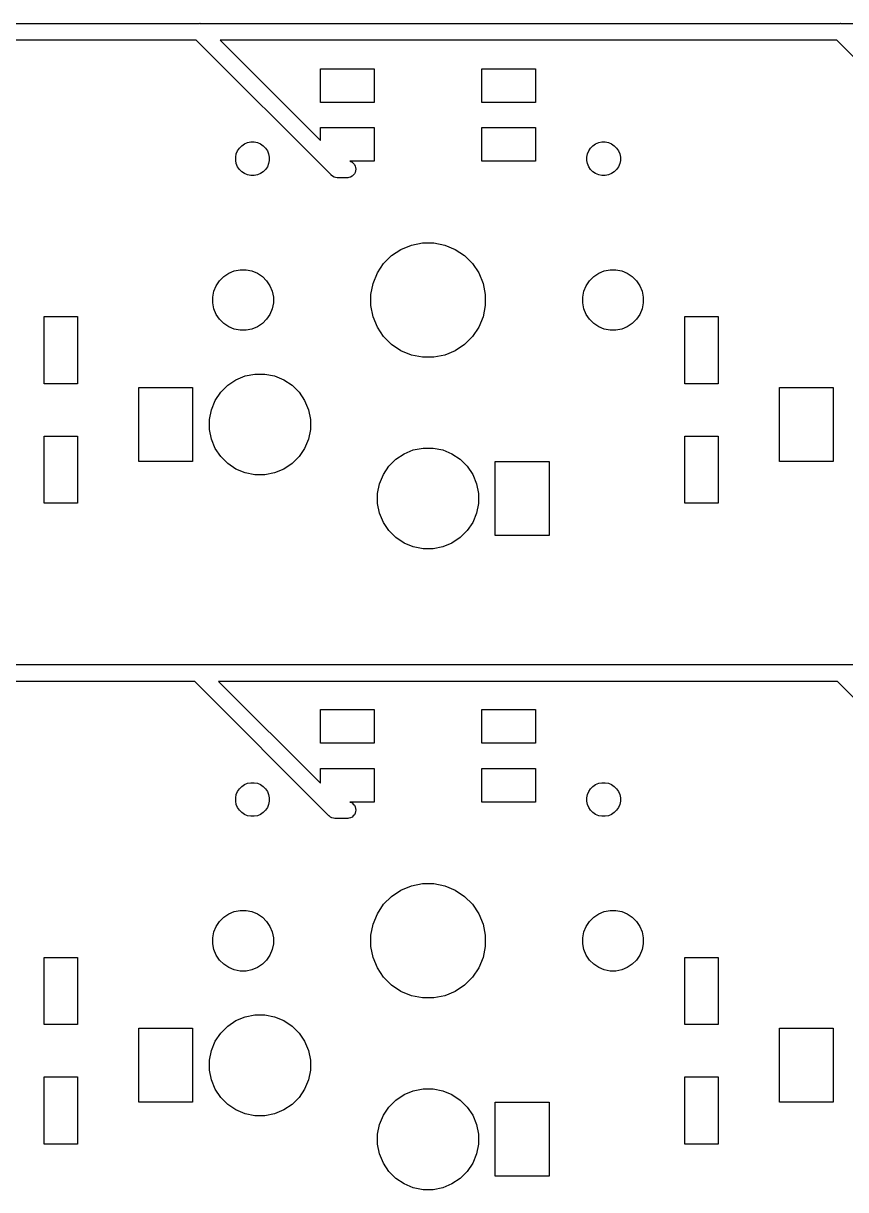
# Model space of a CAD drawing. Extents: x 33 to 239, y -108 to -23.
# Drawn here: x 87.17 to 111.62, y -106.85 to -72.17 of the extents above; entities that cross this region are included whole.
import ezdxf

# ---------------------------------------------------------------- set-up
doc = ezdxf.new("R2010")
doc.units = 0
doc.layers.add('BLACK', color=7, linetype='CONTINUOUS')

msp = doc.modelspace()

# ---------------------------------------------------------------- linework, layer by layer
at = {"layer": 'BLACK', "linetype": 'CONTINUOUS'}
for p, q in [((73.3748, -72.175), (92.4002, -72.175)), ((92.4002, -72.175), (92.4125, -72.1738)), ((92.4125, -72.1738), (92.4248, -72.175)), ((92.4248, -72.175), (111.45, -72.175)), ((111.45, -72.175), (111.462, -72.1738)), ((111.462, -72.1738), (111.475, -72.175)), ((111.475, -72.175), (130.5, -72.175)), ((92.3089, -72.675), (73.9661, -72.675)), ((96.3145, -76.6806), (92.3089, -72.675)), ((111.359, -72.675), (93.0161, -72.675)), ((93.0161, -72.675), (96, -75.6589)), ((115.365, -76.6806), (111.359, -72.675)), ((96, -74.525), (96, -73.525)), ((96, -73.525), (97.6, -73.525)), ((97.6, -73.525), (97.6, -74.525)), ((100.8, -74.525), (100.8, -73.525)), ((100.8, -73.525), (102.4, -73.525)), ((102.4, -73.525), (102.4, -74.525)), ((97.6, -74.525), (96, -74.525)), ((102.4, -74.525), (100.8, -74.525)), ((96, -75.6589), (96, -75.275)), ((96, -75.275), (97.6, -75.275)), ((97.6, -75.275), (97.6, -76.275)), ((100.8, -76.275), (100.8, -75.275)), ((100.8, -75.275), (102.4, -75.275)), ((102.4, -75.275), (102.4, -76.275)), ((93.5369, -75.9632), (93.5916, -75.8813)), ((93.5916, -75.8813), (93.6613, -75.8116)), ((93.6613, -75.8116), (93.7432, -75.7569)), ((93.7432, -75.7569), (93.8342, -75.7192)), ((93.8342, -75.7192), (93.9308, -75.7)), ((93.9308, -75.7), (94.0292, -75.7)), ((94.0292, -75.7), (94.1258, -75.7192)), ((94.1258, -75.7192), (94.2168, -75.7569)), ((94.2168, -75.7569), (94.2987, -75.8116)), ((94.2987, -75.8116), (94.3684, -75.8813)), ((94.3684, -75.8813), (94.4231, -75.9632)), ((103.977, -75.9632), (104.032, -75.8813)), ((104.032, -75.8813), (104.101, -75.8116)), ((104.101, -75.8116), (104.183, -75.7569)), ((104.183, -75.7569), (104.274, -75.7192)), ((104.274, -75.7192), (104.371, -75.7)), ((104.371, -75.7), (104.469, -75.7)), ((104.469, -75.7), (104.566, -75.7192)), ((104.566, -75.7192), (104.657, -75.7569)), ((104.657, -75.7569), (104.739, -75.8116)), ((104.739, -75.8116), (104.808, -75.8813)), ((104.808, -75.8813), (104.863, -75.9632)), ((93.48, -76.1508), (93.4992, -76.0542)), ((93.48, -76.2492), (93.48, -76.1508)), ((93.4992, -76.3458), (93.48, -76.2492)), ((93.4992, -76.0542), (93.5369, -75.9632)), ((94.4231, -75.9632), (94.4608, -76.0542)), ((94.4608, -76.0542), (94.48, -76.1508)), ((94.48, -76.2492), (94.4608, -76.3458)), ((94.48, -76.1508), (94.48, -76.2492)), ((97.6, -76.275), (96.8783, -76.275)), ((96.8783, -76.275), (96.8961, -76.2804)), ((96.8961, -76.2804), (96.9396, -76.3036)), ((102.4, -76.275), (100.8, -76.275)), ((103.92, -76.1508), (103.939, -76.0542)), ((103.92, -76.2492), (103.92, -76.1508)), ((103.939, -76.3458), (103.92, -76.2492)), ((103.939, -76.0542), (103.977, -75.9632)), ((104.863, -75.9632), (104.901, -76.0542)), ((104.901, -76.0542), (104.92, -76.1508)), ((104.92, -76.2492), (104.901, -76.3458)), ((104.92, -76.1508), (104.92, -76.2492)), ((93.5369, -76.4368), (93.4992, -76.3458)), ((93.5916, -76.5187), (93.5369, -76.4368)), ((93.6613, -76.5884), (93.5916, -76.5187)), ((93.7432, -76.6431), (93.6613, -76.5884)), ((94.2987, -76.5884), (94.2168, -76.6431)), ((94.3684, -76.5187), (94.2987, -76.5884)), ((94.4231, -76.4368), (94.3684, -76.5187)), ((94.4608, -76.3458), (94.4231, -76.4368)), ((96.9396, -76.3036), (96.9776, -76.3349)), ((96.9776, -76.3349), (97.0089, -76.3729)), ((97.0089, -76.3729), (97.0321, -76.4164)), ((97.0321, -76.6086), (97.0089, -76.6521)), ((97.0321, -76.4164), (97.0464, -76.4635)), ((97.0464, -76.5615), (97.0321, -76.6086)), ((97.0464, -76.4635), (97.0512, -76.5125)), ((97.0512, -76.5125), (97.0464, -76.5615)), ((103.977, -76.4368), (103.939, -76.3458)), ((104.032, -76.5187), (103.977, -76.4368)), ((104.101, -76.5884), (104.032, -76.5187)), ((104.183, -76.6431), (104.101, -76.5884)), ((104.739, -76.5884), (104.657, -76.6431)), ((104.808, -76.5187), (104.739, -76.5884)), ((104.863, -76.4368), (104.808, -76.5187)), ((104.901, -76.3458), (104.863, -76.4368)), ((93.8342, -76.6808), (93.7432, -76.6431)), ((93.9308, -76.7), (93.8342, -76.6808)), ((94.0292, -76.7), (93.9308, -76.7)), ((94.1258, -76.6808), (94.0292, -76.7)), ((94.2168, -76.6431), (94.1258, -76.6808)), ((96.3224, -76.6901), (96.3145, -76.6806)), ((96.3604, -76.7214), (96.3224, -76.6901)), ((96.4039, -76.7446), (96.3604, -76.7214)), ((96.451, -76.7589), (96.4039, -76.7446)), ((96.5, -76.7637), (96.451, -76.7589)), ((96.5123, -76.7625), (96.5, -76.7637)), ((96.8123, -76.7625), (96.5123, -76.7625)), ((96.849, -76.7589), (96.8123, -76.7625)), ((96.8961, -76.7446), (96.849, -76.7589)), ((96.9396, -76.7214), (96.8961, -76.7446)), ((96.9776, -76.6901), (96.9396, -76.7214)), ((97.0089, -76.6521), (96.9776, -76.6901)), ((104.274, -76.6808), (104.183, -76.6431)), ((104.371, -76.7), (104.274, -76.6808)), ((104.469, -76.7), (104.371, -76.7)), ((104.566, -76.6808), (104.469, -76.7)), ((104.657, -76.6431), (104.566, -76.6808)), ((98.7041, -78.7653), (99.0326, -78.7)), ((99.0326, -78.7), (99.3674, -78.7)), ((99.3674, -78.7), (99.6959, -78.7653)), ((98.1163, -79.0795), (98.3947, -78.8935)), ((98.3947, -78.8935), (98.7041, -78.7653)), ((99.6959, -78.7653), (100.005, -78.8935)), ((100.005, -78.8935), (100.284, -79.0795)), ((97.6935, -79.5947), (97.8795, -79.3163)), ((97.8795, -79.3163), (98.1163, -79.0795)), ((100.284, -79.0795), (100.52, -79.3163)), ((100.52, -79.3163), (100.707, -79.5947)), ((93.0009, -79.8263), (93.1263, -79.7009)), ((93.1263, -79.7009), (93.2737, -79.6024)), ((93.2737, -79.6024), (93.4375, -79.5346)), ((93.4375, -79.5346), (93.6114, -79.5)), ((93.6114, -79.5), (93.7886, -79.5)), ((93.7886, -79.5), (93.9625, -79.5346)), ((93.9625, -79.5346), (94.1263, -79.6024)), ((94.1263, -79.6024), (94.2737, -79.7009)), ((94.2737, -79.7009), (94.3991, -79.8263)), ((97.5653, -79.9041), (97.6935, -79.5947)), ((100.707, -79.5947), (100.835, -79.9041)), ((104.001, -79.8263), (104.126, -79.7009)), ((104.126, -79.7009), (104.274, -79.6024)), ((104.274, -79.6024), (104.437, -79.5346)), ((104.437, -79.5346), (104.611, -79.5)), ((104.611, -79.5), (104.789, -79.5)), ((104.789, -79.5), (104.963, -79.5346)), ((104.963, -79.5346), (105.126, -79.6024)), ((105.126, -79.6024), (105.274, -79.7009)), ((105.274, -79.7009), (105.399, -79.8263)), ((92.8346, -80.1375), (92.9024, -79.9737)), ((92.9024, -79.9737), (93.0009, -79.8263)), ((94.3991, -79.8263), (94.4976, -79.9737)), ((94.4976, -79.9737), (94.5654, -80.1375)), ((97.5, -80.2326), (97.5653, -79.9041)), ((100.835, -79.9041), (100.9, -80.2326)), ((103.835, -80.1375), (103.902, -79.9737)), ((103.902, -79.9737), (104.001, -79.8263)), ((105.399, -79.8263), (105.498, -79.9737)), ((105.498, -79.9737), (105.565, -80.1375)), ((92.8, -80.3114), (92.8346, -80.1375)), ((92.8, -80.4886), (92.8, -80.3114)), ((94.5654, -80.1375), (94.6, -80.3114)), ((94.6, -80.3114), (94.6, -80.4886)), ((97.5, -80.5674), (97.5, -80.2326)), ((100.9, -80.2326), (100.9, -80.5674)), ((103.8, -80.3114), (103.835, -80.1375)), ((103.8, -80.4886), (103.8, -80.3114)), ((105.565, -80.1375), (105.6, -80.3114)), ((105.6, -80.3114), (105.6, -80.4886)), ((92.8346, -80.6625), (92.8, -80.4886)), ((92.9024, -80.8263), (92.8346, -80.6625)), ((94.5654, -80.6625), (94.4976, -80.8263)), ((94.6, -80.4886), (94.5654, -80.6625)), ((97.5653, -80.8959), (97.5, -80.5674)), ((100.9, -80.5674), (100.835, -80.8959)), ((103.835, -80.6625), (103.8, -80.4886)), ((103.902, -80.8263), (103.835, -80.6625)), ((105.565, -80.6625), (105.498, -80.8263)), ((105.6, -80.4886), (105.565, -80.6625)), ((87.7812, -82.8937), (87.7812, -80.8937)), ((87.7812, -80.8937), (88.7812, -80.8937)), ((88.7812, -80.8937), (88.7812, -82.8937)), ((93.0009, -80.9737), (92.9024, -80.8263)), ((93.1263, -81.0991), (93.0009, -80.9737)), ((93.2737, -81.1976), (93.1263, -81.0991)), ((94.2737, -81.0991), (94.1263, -81.1976)), ((94.3991, -80.9737), (94.2737, -81.0991)), ((94.4976, -80.8263), (94.3991, -80.9737)), ((97.6935, -81.2053), (97.5653, -80.8959)), ((100.835, -80.8959), (100.707, -81.2053)), ((104.001, -80.9737), (103.902, -80.8263)), ((104.126, -81.0991), (104.001, -80.9737)), ((104.274, -81.1976), (104.126, -81.0991)), ((105.274, -81.0991), (105.126, -81.1976)), ((105.399, -80.9737), (105.274, -81.0991)), ((105.498, -80.8263), (105.399, -80.9737)), ((106.831, -82.8937), (106.831, -80.8937)), ((106.831, -80.8937), (107.831, -80.8937)), ((107.831, -80.8937), (107.831, -82.8937)), ((93.4375, -81.2654), (93.2737, -81.1976)), ((93.6114, -81.3), (93.4375, -81.2654)), ((93.7886, -81.3), (93.6114, -81.3)), ((93.9625, -81.2654), (93.7886, -81.3)), ((94.1263, -81.1976), (93.9625, -81.2654)), ((97.8795, -81.4837), (97.6935, -81.2053)), ((98.1163, -81.7205), (97.8795, -81.4837)), ((100.52, -81.4837), (100.284, -81.7205)), ((100.707, -81.2053), (100.52, -81.4837)), ((104.437, -81.2654), (104.274, -81.1976)), ((104.611, -81.3), (104.437, -81.2654)), ((104.789, -81.3), (104.611, -81.3)), ((104.963, -81.2654), (104.789, -81.3)), ((105.126, -81.1976), (104.963, -81.2654)), ((98.3947, -81.9065), (98.1163, -81.7205)), ((100.284, -81.7205), (100.005, -81.9065)), ((98.7041, -82.0347), (98.3947, -81.9065)), ((99.0326, -82.1), (98.7041, -82.0347)), ((99.3674, -82.1), (99.0326, -82.1)), ((99.6959, -82.0347), (99.3674, -82.1)), ((100.005, -81.9065), (99.6959, -82.0347)), ((93.2438, -82.9349), (93.4895, -82.7707)), ((93.4895, -82.7707), (93.7625, -82.6576)), ((93.7625, -82.6576), (94.0523, -82.6)), ((94.0523, -82.6), (94.3477, -82.6)), ((94.3477, -82.6), (94.6375, -82.6576)), ((94.6375, -82.6576), (94.9105, -82.7707)), ((94.9105, -82.7707), (95.1562, -82.9349)), ((88.7812, -82.8937), (87.7812, -82.8937)), ((90.6, -85.2), (90.6, -83)), ((90.6, -83), (92.2, -83)), ((92.2, -83), (92.2, -85.2)), ((92.8707, -83.3895), (93.0349, -83.1438)), ((93.0349, -83.1438), (93.2438, -82.9349)), ((95.1562, -82.9349), (95.3651, -83.1438)), ((95.3651, -83.1438), (95.5293, -83.3895)), ((107.831, -82.8937), (106.831, -82.8937)), ((109.65, -85.2), (109.65, -83)), ((109.65, -83), (111.25, -83)), ((111.25, -83), (111.25, -85.2)), ((92.7576, -83.6625), (92.8707, -83.3895)), ((95.5293, -83.3895), (95.6424, -83.6625)), ((92.7, -83.9523), (92.7576, -83.6625)), ((95.6424, -83.6625), (95.7, -83.9523)), ((92.7, -84.2477), (92.7, -83.9523)), ((92.7576, -84.5375), (92.7, -84.2477)), ((95.7, -84.2477), (95.6424, -84.5375)), ((95.7, -83.9523), (95.7, -84.2477)), ((87.7812, -86.4437), (87.7812, -84.4437)), ((87.7812, -84.4437), (88.7812, -84.4437)), ((88.7812, -84.4437), (88.7812, -86.4437)), ((92.8707, -84.8105), (92.7576, -84.5375)), ((95.6424, -84.5375), (95.5293, -84.8105)), ((106.831, -86.4437), (106.831, -84.4437)), ((106.831, -84.4437), (107.831, -84.4437)), ((107.831, -84.4437), (107.831, -86.4437)), ((93.0349, -85.0562), (92.8707, -84.8105)), ((95.5293, -84.8105), (95.3651, -85.0562)), ((98.4895, -84.9707), (98.7625, -84.8576)), ((98.7625, -84.8576), (99.0523, -84.8)), ((99.0523, -84.8), (99.3477, -84.8)), ((99.3477, -84.8), (99.6375, -84.8576)), ((99.6375, -84.8576), (99.9105, -84.9707)), ((92.2, -85.2), (90.6, -85.2)), ((93.2438, -85.2651), (93.0349, -85.0562)), ((93.4895, -85.4293), (93.2438, -85.2651)), ((95.1562, -85.2651), (94.9105, -85.4293)), ((95.3651, -85.0562), (95.1562, -85.2651)), ((98.0349, -85.3438), (98.2438, -85.1349)), ((98.2438, -85.1349), (98.4895, -84.9707)), ((99.9105, -84.9707), (100.156, -85.1349)), ((100.156, -85.1349), (100.365, -85.3438)), ((101.2, -87.4), (101.2, -85.2)), ((101.2, -85.2), (102.8, -85.2)), ((102.8, -85.2), (102.8, -87.4)), ((111.25, -85.2), (109.65, -85.2)), ((93.7625, -85.5424), (93.4895, -85.4293)), ((94.0523, -85.6), (93.7625, -85.5424)), ((94.3477, -85.6), (94.0523, -85.6)), ((94.6375, -85.5424), (94.3477, -85.6)), ((94.9105, -85.4293), (94.6375, -85.5424)), ((97.7576, -85.8625), (97.8707, -85.5895)), ((97.8707, -85.5895), (98.0349, -85.3438)), ((100.365, -85.3438), (100.529, -85.5895)), ((100.529, -85.5895), (100.642, -85.8625)), ((97.7, -86.1523), (97.7576, -85.8625)), ((100.642, -85.8625), (100.7, -86.1523)), ((97.7, -86.4477), (97.7, -86.1523)), ((100.7, -86.1523), (100.7, -86.4477)), ((88.7812, -86.4437), (87.7812, -86.4437)), ((97.7576, -86.7375), (97.7, -86.4477)), ((100.7, -86.4477), (100.642, -86.7375)), ((107.831, -86.4437), (106.831, -86.4437)), ((97.8707, -87.0105), (97.7576, -86.7375)), ((98.0349, -87.2562), (97.8707, -87.0105)), ((100.529, -87.0105), (100.365, -87.2562)), ((100.642, -86.7375), (100.529, -87.0105)), ((98.2438, -87.4651), (98.0349, -87.2562)), ((100.365, -87.2562), (100.156, -87.4651)), ((98.4895, -87.6293), (98.2438, -87.4651)), ((98.7625, -87.7424), (98.4895, -87.6293)), ((99.9105, -87.6293), (99.6375, -87.7424)), ((100.156, -87.4651), (99.9105, -87.6293)), ((102.8, -87.4), (101.2, -87.4)), ((99.0523, -87.8), (98.7625, -87.7424)), ((99.3477, -87.8), (99.0523, -87.8)), ((99.6375, -87.7424), (99.3477, -87.8)), ((73.3873, -91.2375), (92.3527, -91.2375)), ((92.3527, -91.2375), (92.365, -91.2363)), ((92.365, -91.2363), (92.3773, -91.2375)), ((92.3773, -91.2375), (111.463, -91.2375)), ((111.463, -91.2375), (111.475, -91.2363)), ((111.475, -91.2363), (111.487, -91.2375)), ((111.487, -91.2375), (120.332, -91.2375)), ((92.2614, -91.7375), (73.9786, -91.7375)), ((96.2545, -95.7306), (92.2614, -91.7375)), ((111.371, -91.7375), (92.9685, -91.7375)), ((92.9685, -91.7375), (96, -94.7689)), ((115.365, -95.7306), (111.371, -91.7375)), ((96, -93.575), (96, -92.575)), ((96, -92.575), (97.6, -92.575)), ((97.6, -92.575), (97.6, -93.575)), ((100.8, -93.575), (100.8, -92.575)), ((100.8, -92.575), (102.4, -92.575)), ((102.4, -92.575), (102.4, -93.575)), ((97.6, -93.575), (96, -93.575)), ((102.4, -93.575), (100.8, -93.575)), ((96, -94.7689), (96, -94.325)), ((96, -94.325), (97.6, -94.325)), ((97.6, -94.325), (97.6, -95.325)), ((100.8, -95.325), (100.8, -94.325)), ((100.8, -94.325), (102.4, -94.325)), ((102.4, -94.325), (102.4, -95.325)), ((93.5369, -95.0132), (93.5916, -94.9313)), ((93.5916, -94.9313), (93.6613, -94.8616)), ((93.6613, -94.8616), (93.7432, -94.8069)), ((93.7432, -94.8069), (93.8342, -94.7692)), ((93.8342, -94.7692), (93.9308, -94.75)), ((93.9308, -94.75), (94.0292, -94.75)), ((94.0292, -94.75), (94.1258, -94.7692)), ((94.1258, -94.7692), (94.2168, -94.8069)), ((94.2168, -94.8069), (94.2987, -94.8616)), ((94.2987, -94.8616), (94.3684, -94.9313)), ((94.3684, -94.9313), (94.4231, -95.0132)), ((103.977, -95.0132), (104.032, -94.9313)), ((104.032, -94.9313), (104.101, -94.8616)), ((104.101, -94.8616), (104.183, -94.8069)), ((104.183, -94.8069), (104.274, -94.7692)), ((104.274, -94.7692), (104.371, -94.75)), ((104.371, -94.75), (104.469, -94.75)), ((104.469, -94.75), (104.566, -94.7692)), ((104.566, -94.7692), (104.657, -94.8069)), ((104.657, -94.8069), (104.739, -94.8616)), ((104.739, -94.8616), (104.808, -94.9313)), ((104.808, -94.9313), (104.863, -95.0132)), ((93.48, -95.2008), (93.4992, -95.1042)), ((93.48, -95.2992), (93.48, -95.2008)), ((93.4992, -95.3958), (93.48, -95.2992)), ((93.4992, -95.1042), (93.5369, -95.0132)), ((94.4231, -95.0132), (94.4608, -95.1042)), ((94.4608, -95.1042), (94.48, -95.2008)), ((94.48, -95.2992), (94.4608, -95.3958)), ((94.48, -95.2008), (94.48, -95.2992)), ((97.6, -95.325), (96.8783, -95.325)), ((96.8783, -95.325), (96.8961, -95.3304)), ((96.8961, -95.3304), (96.9396, -95.3536)), ((96.9396, -95.3536), (96.9776, -95.3849)), ((102.4, -95.325), (100.8, -95.325)), ((103.92, -95.2008), (103.939, -95.1042)), ((103.92, -95.2992), (103.92, -95.2008)), ((103.939, -95.3958), (103.92, -95.2992)), ((103.939, -95.1042), (103.977, -95.0132)), ((104.863, -95.0132), (104.901, -95.1042)), ((104.901, -95.1042), (104.92, -95.2008)), ((104.92, -95.2992), (104.901, -95.3958)), ((104.92, -95.2008), (104.92, -95.2992)), ((93.5369, -95.4868), (93.4992, -95.3958)), ((93.5916, -95.5687), (93.5369, -95.4868)), ((93.6613, -95.6384), (93.5916, -95.5687)), ((93.7432, -95.6931), (93.6613, -95.6384)), ((93.8342, -95.7308), (93.7432, -95.6931)), ((94.2168, -95.6931), (94.1258, -95.7308)), ((94.2987, -95.6384), (94.2168, -95.6931)), ((94.3684, -95.5687), (94.2987, -95.6384)), ((94.4231, -95.4868), (94.3684, -95.5687)), ((94.4608, -95.3958), (94.4231, -95.4868)), ((96.9776, -95.3849), (97.0089, -95.4229)), ((97.0089, -95.7021), (96.9776, -95.7401)), ((97.0089, -95.4229), (97.0321, -95.4664)), ((97.0321, -95.6586), (97.0089, -95.7021)), ((97.0321, -95.4664), (97.0464, -95.5135)), ((97.0464, -95.6115), (97.0321, -95.6586)), ((97.0464, -95.5135), (97.0512, -95.5625)), ((97.0512, -95.5625), (97.0464, -95.6115)), ((103.977, -95.4868), (103.939, -95.3958)), ((104.032, -95.5687), (103.977, -95.4868)), ((104.101, -95.6384), (104.032, -95.5687)), ((104.183, -95.6931), (104.101, -95.6384)), ((104.274, -95.7308), (104.183, -95.6931)), ((104.657, -95.6931), (104.566, -95.7308)), ((104.739, -95.6384), (104.657, -95.6931)), ((104.808, -95.5687), (104.739, -95.6384)), ((104.863, -95.4868), (104.808, -95.5687)), ((104.901, -95.3958), (104.863, -95.4868)), ((93.9308, -95.75), (93.8342, -95.7308)), ((94.0292, -95.75), (93.9308, -95.75)), ((94.1258, -95.7308), (94.0292, -95.75)), ((96.2624, -95.7401), (96.2545, -95.7306)), ((96.3004, -95.7714), (96.2624, -95.7401)), ((96.3439, -95.7946), (96.3004, -95.7714)), ((96.391, -95.8089), (96.3439, -95.7946)), ((96.4277, -95.8125), (96.391, -95.8089)), ((96.44, -95.8137), (96.4277, -95.8125)), ((96.4277, -95.8125), (96.4277, -95.8125)), ((96.4523, -95.8125), (96.44, -95.8137)), ((96.8123, -95.8125), (96.4523, -95.8125)), ((96.849, -95.8089), (96.8123, -95.8125)), ((96.8961, -95.7946), (96.849, -95.8089)), ((96.9396, -95.7714), (96.8961, -95.7946)), ((96.9776, -95.7401), (96.9396, -95.7714)), ((104.371, -95.75), (104.274, -95.7308)), ((104.469, -95.75), (104.371, -95.75)), ((104.566, -95.7308), (104.469, -95.75)), ((98.7041, -97.8153), (99.0326, -97.75)), ((99.0326, -97.75), (99.3674, -97.75)), ((99.3674, -97.75), (99.6959, -97.8153)), ((97.8795, -98.3663), (98.1163, -98.1295)), ((98.1163, -98.1295), (98.3947, -97.9435)), ((98.3947, -97.9435), (98.7041, -97.8153)), ((99.6959, -97.8153), (100.005, -97.9435)), ((100.005, -97.9435), (100.284, -98.1295)), ((100.284, -98.1295), (100.52, -98.3663)), ((97.6935, -98.6447), (97.8795, -98.3663)), ((100.52, -98.3663), (100.707, -98.6447)), ((93.0009, -98.8763), (93.1263, -98.7509)), ((93.1263, -98.7509), (93.2737, -98.6524)), ((93.2737, -98.6524), (93.4375, -98.5846)), ((93.4375, -98.5846), (93.6114, -98.55)), ((93.6114, -98.55), (93.7886, -98.55)), ((93.7886, -98.55), (93.9625, -98.5846)), ((93.9625, -98.5846), (94.1263, -98.6524)), ((94.1263, -98.6524), (94.2737, -98.7509)), ((94.2737, -98.7509), (94.3991, -98.8763)), ((97.5653, -98.9541), (97.6935, -98.6447)), ((100.707, -98.6447), (100.835, -98.9541)), ((104.001, -98.8763), (104.126, -98.7509)), ((104.126, -98.7509), (104.274, -98.6524)), ((104.274, -98.6524), (104.437, -98.5846)), ((104.437, -98.5846), (104.611, -98.55)), ((104.611, -98.55), (104.789, -98.55)), ((104.789, -98.55), (104.963, -98.5846)), ((104.963, -98.5846), (105.126, -98.6524)), ((105.126, -98.6524), (105.274, -98.7509)), ((105.274, -98.7509), (105.399, -98.8763)), ((92.8346, -99.1875), (92.9024, -99.0237)), ((92.9024, -99.0237), (93.0009, -98.8763)), ((94.3991, -98.8763), (94.4976, -99.0237)), ((94.4976, -99.0237), (94.5654, -99.1875)), ((97.5, -99.2826), (97.5653, -98.9541)), ((100.835, -98.9541), (100.9, -99.2826)), ((103.835, -99.1875), (103.902, -99.0237)), ((103.902, -99.0237), (104.001, -98.8763)), ((105.399, -98.8763), (105.498, -99.0237)), ((105.498, -99.0237), (105.565, -99.1875)), ((92.8, -99.3614), (92.8346, -99.1875)), ((92.8, -99.5386), (92.8, -99.3614)), ((94.5654, -99.1875), (94.6, -99.3614)), ((94.6, -99.3614), (94.6, -99.5386)), ((97.5, -99.6174), (97.5, -99.2826)), ((100.9, -99.2826), (100.9, -99.6174)), ((103.8, -99.3614), (103.835, -99.1875)), ((103.8, -99.5386), (103.8, -99.3614)), ((105.565, -99.1875), (105.6, -99.3614)), ((105.6, -99.3614), (105.6, -99.5386)), ((92.8346, -99.7125), (92.8, -99.5386)), ((92.9024, -99.8763), (92.8346, -99.7125)), ((94.5654, -99.7125), (94.4976, -99.8763)), ((94.6, -99.5386), (94.5654, -99.7125)), ((97.5653, -99.9459), (97.5, -99.6174)), ((100.9, -99.6174), (100.835, -99.9459)), ((103.835, -99.7125), (103.8, -99.5386)), ((103.902, -99.8763), (103.835, -99.7125)), ((105.565, -99.7125), (105.498, -99.8763)), ((105.6, -99.5386), (105.565, -99.7125)), ((87.7812, -101.944), (87.7812, -99.9437)), ((87.7812, -99.9437), (88.7812, -99.9437)), ((88.7812, -99.9437), (88.7812, -101.944)), ((93.0009, -100.024), (92.9024, -99.8763)), ((93.1263, -100.149), (93.0009, -100.024)), ((93.2737, -100.248), (93.1263, -100.149)), ((94.2737, -100.149), (94.1263, -100.248)), ((94.3991, -100.024), (94.2737, -100.149)), ((94.4976, -99.8763), (94.3991, -100.024)), ((97.6935, -100.255), (97.5653, -99.9459)), ((100.835, -99.9459), (100.707, -100.255)), ((104.001, -100.024), (103.902, -99.8763)), ((104.126, -100.149), (104.001, -100.024)), ((104.274, -100.248), (104.126, -100.149)), ((105.274, -100.149), (105.126, -100.248)), ((105.399, -100.024), (105.274, -100.149)), ((105.498, -99.8763), (105.399, -100.024)), ((106.831, -101.944), (106.831, -99.9437)), ((106.831, -99.9437), (107.831, -99.9437)), ((107.831, -99.9437), (107.831, -101.944)), ((93.4375, -100.315), (93.2737, -100.248)), ((93.6114, -100.35), (93.4375, -100.315)), ((93.7886, -100.35), (93.6114, -100.35)), ((93.9625, -100.315), (93.7886, -100.35)), ((94.1263, -100.248), (93.9625, -100.315)), ((97.8795, -100.534), (97.6935, -100.255)), ((98.1163, -100.77), (97.8795, -100.534)), ((100.52, -100.534), (100.284, -100.77)), ((100.707, -100.255), (100.52, -100.534)), ((104.437, -100.315), (104.274, -100.248)), ((104.611, -100.35), (104.437, -100.315)), ((104.789, -100.35), (104.611, -100.35)), ((104.963, -100.315), (104.789, -100.35)), ((105.126, -100.248), (104.963, -100.315)), ((98.3947, -100.957), (98.1163, -100.77)), ((100.284, -100.77), (100.005, -100.957)), ((98.7041, -101.085), (98.3947, -100.957)), ((99.0326, -101.15), (98.7041, -101.085)), ((99.3674, -101.15), (99.0326, -101.15)), ((99.6959, -101.085), (99.3674, -101.15)), ((100.005, -100.957), (99.6959, -101.085)), ((88.7812, -101.944), (87.7812, -101.944)), ((93.2438, -101.985), (93.4895, -101.821)), ((93.4895, -101.821), (93.7625, -101.708)), ((93.7625, -101.708), (94.0523, -101.65)), ((94.0523, -101.65), (94.3477, -101.65)), ((94.3477, -101.65), (94.6375, -101.708)), ((94.6375, -101.708), (94.9105, -101.821)), ((94.9105, -101.821), (95.1562, -101.985)), ((107.831, -101.944), (106.831, -101.944)), ((90.6, -104.25), (90.6, -102.05)), ((90.6, -102.05), (92.2, -102.05)), ((92.2, -102.05), (92.2, -104.25)), ((92.8707, -102.439), (93.0349, -102.194)), ((93.0349, -102.194), (93.2438, -101.985)), ((95.1562, -101.985), (95.3651, -102.194)), ((95.3651, -102.194), (95.5293, -102.439)), ((109.65, -104.25), (109.65, -102.05)), ((109.65, -102.05), (111.25, -102.05)), ((111.25, -102.05), (111.25, -104.25)), ((92.7576, -102.712), (92.8707, -102.439)), ((95.5293, -102.439), (95.6424, -102.712)), ((92.7, -103.002), (92.7576, -102.712)), ((95.6424, -102.712), (95.7, -103.002)), ((92.7, -103.298), (92.7, -103.002)), ((92.7576, -103.588), (92.7, -103.298)), ((95.7, -103.298), (95.6424, -103.588)), ((95.7, -103.002), (95.7, -103.298)), ((87.7812, -105.494), (87.7812, -103.494)), ((87.7812, -103.494), (88.7812, -103.494)), ((88.7812, -103.494), (88.7812, -105.494)), ((92.8707, -103.861), (92.7576, -103.588)), ((95.6424, -103.588), (95.5293, -103.861)), ((106.831, -105.494), (106.831, -103.494)), ((106.831, -103.494), (107.831, -103.494)), ((107.831, -103.494), (107.831, -105.494)), ((93.0349, -104.106), (92.8707, -103.861)), ((95.5293, -103.861), (95.3651, -104.106)), ((98.2438, -104.185), (98.4895, -104.021)), ((98.4895, -104.021), (98.7625, -103.908)), ((98.7625, -103.908), (99.0523, -103.85)), ((99.0523, -103.85), (99.3477, -103.85)), ((99.3477, -103.85), (99.6375, -103.908)), ((99.6375, -103.908), (99.9105, -104.021)), ((99.9105, -104.021), (100.156, -104.185)), ((92.2, -104.25), (90.6, -104.25)), ((93.2438, -104.315), (93.0349, -104.106)), ((93.4895, -104.479), (93.2438, -104.315)), ((95.1562, -104.315), (94.9105, -104.479)), ((95.3651, -104.106), (95.1562, -104.315)), ((98.0349, -104.394), (98.2438, -104.185)), ((100.156, -104.185), (100.365, -104.394)), ((101.2, -106.45), (101.2, -104.25)), ((101.2, -104.25), (102.8, -104.25)), ((102.8, -104.25), (102.8, -106.45)), ((111.25, -104.25), (109.65, -104.25)), ((93.7625, -104.592), (93.4895, -104.479)), ((94.0523, -104.65), (93.7625, -104.592)), ((94.3477, -104.65), (94.0523, -104.65)), ((94.6375, -104.592), (94.3477, -104.65)), ((94.9105, -104.479), (94.6375, -104.592)), ((97.7576, -104.912), (97.8707, -104.639)), ((97.8707, -104.639), (98.0349, -104.394)), ((100.365, -104.394), (100.529, -104.639)), ((100.529, -104.639), (100.642, -104.912)), ((97.7, -105.202), (97.7576, -104.912)), ((100.642, -104.912), (100.7, -105.202)), ((97.7, -105.498), (97.7, -105.202)), ((100.7, -105.202), (100.7, -105.498)), ((88.7812, -105.494), (87.7812, -105.494)), ((97.7576, -105.788), (97.7, -105.498)), ((100.7, -105.498), (100.642, -105.788)), ((107.831, -105.494), (106.831, -105.494)), ((97.8707, -106.061), (97.7576, -105.788)), ((98.0349, -106.306), (97.8707, -106.061)), ((100.529, -106.061), (100.365, -106.306)), ((100.642, -105.788), (100.529, -106.061)), ((98.2438, -106.515), (98.0349, -106.306)), ((100.365, -106.306), (100.156, -106.515)), ((102.8, -106.45), (101.2, -106.45)), ((98.4895, -106.679), (98.2438, -106.515)), ((98.7625, -106.792), (98.4895, -106.679)), ((99.0523, -106.85), (98.7625, -106.792)), ((99.6375, -106.792), (99.3477, -106.85)), ((99.9105, -106.679), (99.6375, -106.792)), ((100.156, -106.515), (99.9105, -106.679)), ((99.3477, -106.85), (99.0523, -106.85))]:
    msp.add_line(p, q, dxfattribs=at)

doc.saveas('drawing.dxf')
